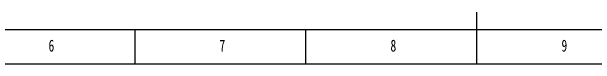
# Model space of a CAD drawing. Header units: millimetres. Extents: x 0 to 841, y 0 to 594.
# Drawn here: x 291.9 to 462.6, y 0 to 15 of the extents above; entities that cross this region are included whole.
import ezdxf

# ---------------------------------------------------------------- set-up
doc = ezdxf.new("R2010")
doc.units = ezdxf.units.MM
doc.layers.add('10', color=7, linetype='Continuous')
doc.layers.add('5', color=7, linetype='Continuous')
doc.styles.add('SLDTEXTSTYLE4', font='TXT', dxfattribs={"width": 0.7})

msp = doc.modelspace()

# ---------------------------------------------------------------- linework, layer by layer
at = {"layer": '5', "lineweight": 25}
msp.add_line((428, 0), (428, 15), dxfattribs=at)
at = {"layer": '5', "color": 7, "lineweight": 25}
msp.add_line((0, 10), (831, 10), dxfattribs=at)
at = {"layer": '5'}
for p, q in [((328, 0), (328, 10)), ((378, 0), (378, 10))]:
    msp.add_line(p, q, dxfattribs=at)
at = {"layer": '5', "color": 7}
msp.add_line((0, 0), (841, 0), dxfattribs=at)

# ---------------------------------------------------------------- texts
at = {"layer": '10', "char_height": 3.5, "attachment_point": 2, "style": 'SLDTEXTSTYLE4'}
for s, insert in [('6', (303.5469, 7.0308)), ('7', (353.5469, 7.0308)), ('8', (403.5469, 7.0308)), ('9', (453.5469, 7.0308))]:
    msp.add_mtext(s, dxfattribs=dict(at, insert=insert))

doc.saveas('drawing.dxf')
